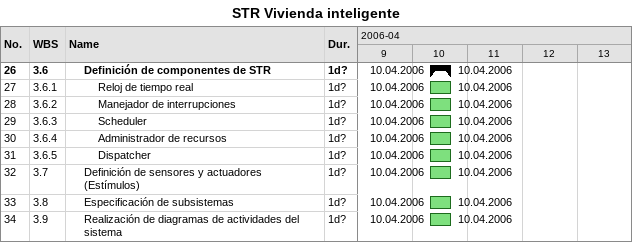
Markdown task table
STR Vivienda inteligente

| ID | WBS | Task | Duration | Start | Finish |
|---|---|---|---|---|---|
| 26 | 3.6 | **Definición de componentes de STR** | 1d? | 2006-04-10 | 2006-04-10 |
| 27 | 3.6.1 | Reloj de tiempo real | 1d? | 2006-04-10 | 2006-04-10 |
| 28 | 3.6.2 | Manejador de interrupciones | 1d? | 2006-04-10 | 2006-04-10 |
| 29 | 3.6.3 | Scheduler | 1d? | 2006-04-10 | 2006-04-10 |
| 30 | 3.6.4 | Administrador de recursos | 1d? | 2006-04-10 | 2006-04-10 |
| 31 | 3.6.5 | Dispatcher | 1d? | 2006-04-10 | 2006-04-10 |
| 32 | 3.7 | Definición de sensores y actuadores (Estímulos) | 1d? | 2006-04-10 | 2006-04-10 |
| 33 | 3.8 | Especificación de subsistemas | 1d? | 2006-04-10 | 2006-04-10 |
| 34 | 3.9 | Realización de diagramas de actividades del sistema | 1d? | 2006-04-10 | 2006-04-10 |
